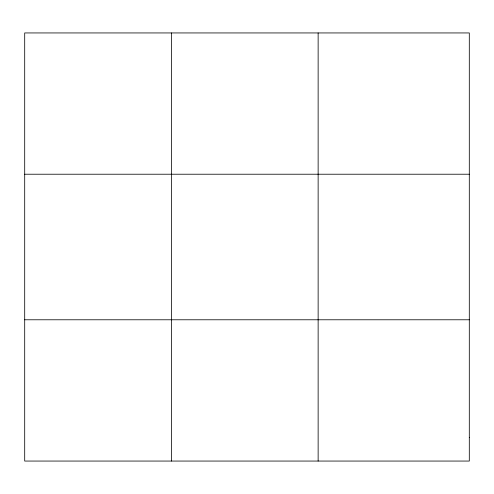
<?xml version="1.0" encoding="UTF-8"?>
<svg xmlns="http://www.w3.org/2000/svg" width="494" height="494" viewBox="0 0 494 494"><rect width="100%" height="100%" fill="white"/><g stroke="black" fill="none" stroke-linecap="round" stroke-linejoin="round"><path stroke-width="0.74" d="M171.418 461.056L171.418 32.944M318.136 461.056L318.136 32.944M24.7 174.221L469.3 174.221M24.7 319.779L469.3 319.779M469.3 437.511L469.3 461.056L24.7 461.056L24.7 32.944L469.3 32.944L469.3 437.511"/></g></svg>
